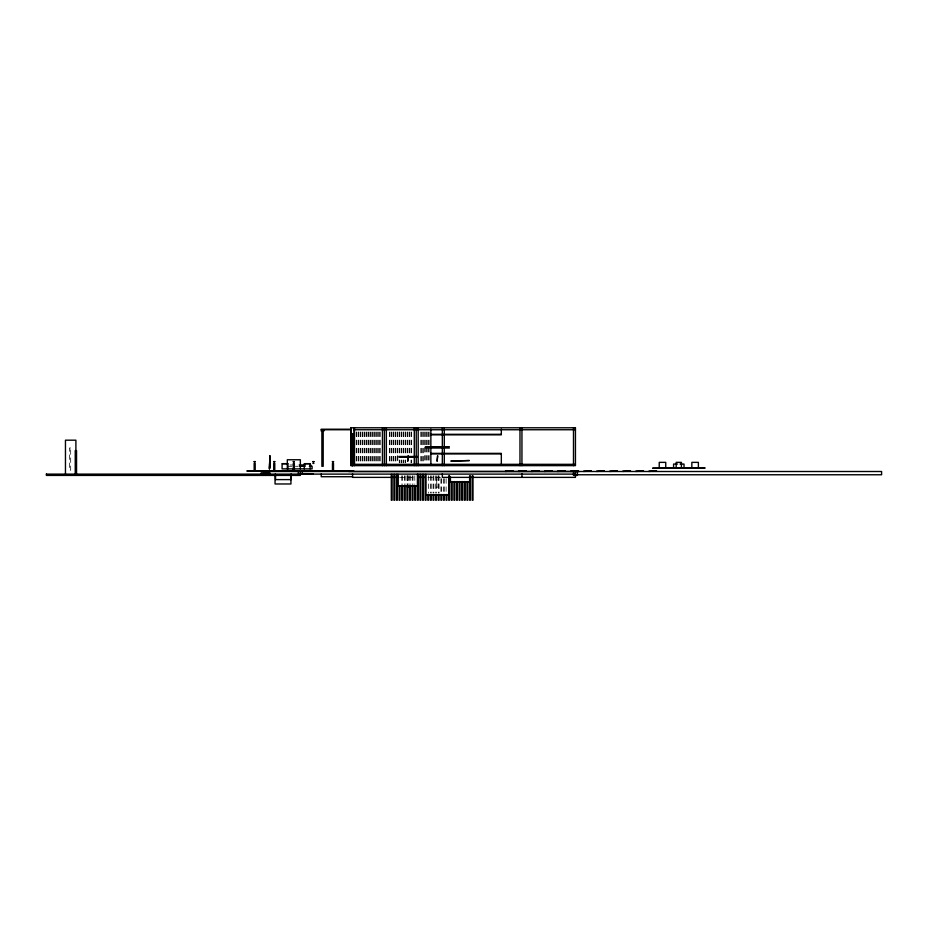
<?xml version="1.0" encoding="UTF-8"?>
<svg xmlns="http://www.w3.org/2000/svg" width="928" height="928" viewBox="0 0 928 928"><rect width="100%" height="100%" fill="white"/><g stroke="black" fill="none" stroke-linecap="round" stroke-linejoin="round"><path stroke-width="0.7" stroke-dasharray="4.64 3.48" d="M290 464.974L298.317 464.974M287.309 466.285L298.329 466.285M400.316 477.375L414.793 477.375M427.82 477.375L440.846 477.375M446.124 478.686L446.124 493.035M444.292 478.686L444.292 493.035M443.514 478.686L443.514 493.035M441.682 478.686L441.682 493.035M440.904 478.686L440.904 493.035M439.072 475.809L439.072 493.035M438.294 475.809L438.294 493.035M438.028 475.774L438.028 487.165L436.728 487.165L436.728 475.774M436.462 475.809L436.462 493.035M435.684 475.809L435.684 493.035M433.852 475.809L433.852 493.035M433.074 475.809L433.074 493.035M431.242 475.809L431.242 493.035M430.464 475.809L430.464 493.035M429.154 431.996L429.154 446.008M429.154 447.412L429.154 462.828M428.632 431.996L428.632 446.008M428.632 447.412L428.632 462.828M428.632 475.809L428.632 493.035M427.193 431.996L427.193 446.008M427.193 447.412L427.193 462.828M426.671 431.996L426.671 446.008M426.671 447.412L426.671 462.828M425.244 431.996L425.244 446.008M425.244 447.412L425.244 462.828M424.722 431.996L424.722 446.008M424.722 447.412L424.722 462.828M423.284 431.996L423.284 462.828M422.762 431.996L422.762 462.828M421.324 431.996L421.324 462.828M420.802 431.996L420.802 462.828M414.804 475.809L414.804 484.428M412.972 475.809L412.972 484.428M412.194 475.809L412.194 484.428M411.533 431.996L411.533 454.418M411.533 460.021L411.533 462.828M411.011 431.996L411.011 454.418M411.011 460.021L411.011 462.828M410.362 475.809L410.362 484.428M409.584 431.996L409.584 454.418M409.584 475.809L409.584 484.428M409.062 431.996L409.062 453.015M408.668 475.774L408.668 484.312M407.752 475.809L407.752 484.428M407.624 431.996L407.624 453.015M407.369 475.774L407.369 484.312M407.102 431.996L407.102 453.015M406.974 475.809L406.974 484.428M405.664 431.996L405.664 454.418M405.664 460.021L405.664 462.828M405.142 431.996L405.142 454.418M405.142 460.021L405.142 462.828M405.142 475.809L405.142 484.428M404.364 475.809L404.364 484.428M403.703 431.996L403.703 454.418M403.703 460.021L403.703 462.828M403.181 431.996L403.181 454.418M403.181 460.021L403.181 462.828M402.532 475.809L402.532 484.428M401.754 431.996L401.754 454.418M401.754 460.021L401.754 462.828M401.754 475.809L401.754 484.428M401.232 431.996L401.232 454.418M401.232 460.021L401.232 462.828M399.794 431.996L399.794 454.418M399.794 460.021L399.794 462.828M399.272 431.996L399.272 454.418M399.272 460.021L399.272 462.828M397.834 431.996L397.834 454.418M397.834 455.822L397.834 462.828M397.312 431.996L397.312 454.418M397.312 455.822L397.312 462.828M395.873 431.996L395.873 462.828M395.351 431.996L395.351 462.828M393.924 431.996L393.924 462.828M393.402 431.996L393.402 462.828M391.964 431.996L391.964 462.828M391.442 431.996L391.442 462.828M390.004 431.996L390.004 462.828M389.482 431.996L389.482 462.828M380.213 431.996L380.213 462.828M379.691 431.996L379.691 462.828M378.264 431.996L378.264 462.828M377.742 431.996L377.742 462.828M376.304 431.996L376.304 462.828M375.782 431.996L375.782 462.828M374.344 431.996L374.344 462.828M373.822 431.996L373.822 462.828M372.383 431.996L372.383 462.828M371.861 431.996L371.861 462.828M370.434 431.996L370.434 462.828M369.912 431.996L369.912 462.828M368.474 431.996L368.474 462.828M367.952 431.996L367.952 462.828M366.514 431.996L366.514 462.828M365.992 431.996L365.992 462.828M364.553 431.996L364.553 462.828M364.031 431.996L364.031 462.828M362.604 431.996L362.604 462.828M362.082 431.996L362.082 462.828M360.644 431.996L360.644 462.828M360.122 431.996L360.122 462.828M358.684 431.996L358.684 462.828M358.162 431.996L358.162 462.828M356.723 431.996L356.723 462.828M356.201 431.996L356.201 462.828M70.679 448.015L69.368 448.015L69.368 470.194L70.679 470.194L70.679 448.015"/><path stroke-width="1.39" d="M351.132 429.223L321.239 429.223L321.239 431.044L323.849 431.044L323.849 429.745M321.239 429.745L351.132 429.745M353.997 429.745L575.441 429.745M351.051 434.316L354.055 434.316M430.859 434.316L501.329 434.316M352.222 434.838L352.884 434.838M430.859 434.838L501.329 434.838L501.329 429.096M425.372 446.704L449.384 446.704M425.372 448.015L449.384 448.015M430.859 453.363L501.329 453.363L501.329 464.325M430.859 453.885L501.329 453.885M254.086 461.587L255.27 461.587M273.667 461.587L274.839 461.587M293.236 461.587L294.42 461.587M312.817 461.587L313.989 461.587M332.386 461.587L333.57 461.587M254.086 461.842L255.27 461.842M273.667 461.842L274.839 461.842M293.236 461.842L294.42 461.842M312.817 461.842L313.989 461.842M332.386 461.842L333.57 461.842M312.887 463.408L313.919 463.408M677.498 464.07L673.577 464.07L673.577 467.979M680.108 464.07L684.017 464.07L684.017 467.979M352.559 464.325L575.441 464.325M299.698 464.974L305.242 464.974M352.222 465.114L352.884 465.114M299.698 466.285L305.242 466.285M309.349 466.285L312.098 466.285L312.098 468.895L282.089 468.895L282.089 463.675L287.958 463.675L287.958 468.895M299.64 471.378L246.848 470.983L353.858 470.983L301.89 471.378M269.039 471.505L299.489 471.505M269.503 472.155L263.819 472.155L263.819 472.804M269.909 472.804L261.209 472.804L261.209 473.848L269.909 473.848M300.359 473.848L313.409 473.848M46.4 474.115L575.441 474.115M352.559 476.725L321.239 476.725L321.239 473.988M398.866 477.375L352.559 477.375L352.559 473.848M417.681 477.375L424.92 477.375M407.369 487.165L408.668 487.165M425.639 494.995L449.129 494.995M698.378 467.979L698.378 462.364L691.847 462.364L691.847 467.979M681.407 467.979L681.407 462.364L676.187 462.364L676.187 467.979M665.747 467.979L665.747 462.364L659.228 462.364L659.228 467.979M579.362 471.505L348.638 471.505M577.402 471.505L577.402 475.414L573.492 475.414L573.492 471.505M575.441 471.505L575.441 474.765L881.6 474.765L881.6 471.505L300.359 471.505L300.359 475.414L46.4 475.414L46.4 473.988M575.441 475.032L575.441 477.375L442.331 477.375L442.331 473.848M573.492 427.785L573.492 465.636M521.942 427.785L521.942 465.636M521.942 473.848L521.942 477.375M519.982 427.785L519.982 465.636M473.002 475.809L473.002 500.215L472.224 500.215L472.224 475.809M470.392 475.809L470.392 500.215L469.614 500.215L469.614 475.809M470.009 476.725L470.009 481.945L450.428 481.945L450.428 476.725M467.782 481.551L467.782 500.215L467.004 500.215L467.004 481.551M465.172 481.551L465.172 500.215L464.394 500.215L464.394 481.551M462.562 481.551L462.562 500.215L461.784 500.215L461.784 481.551M459.952 481.551L459.952 500.215L459.174 500.215L459.174 481.551M457.342 481.551L457.342 500.215L456.564 500.215L456.564 481.551M454.732 481.551L454.732 500.215L453.954 500.215L453.954 481.551M452.122 481.551L452.122 500.215L451.344 500.215L451.344 481.551M449.512 475.809L449.512 500.215L448.734 500.215L448.734 475.809M446.902 494.473L446.902 500.215L446.124 500.215L446.124 494.473M444.292 427.785L444.292 465.636M444.292 494.473L444.292 500.215L443.514 500.215L443.514 494.473M442.331 427.785L442.331 465.636M441.682 494.473L441.682 500.215L440.904 500.215L440.904 494.473M439.072 494.473L439.072 500.215L438.294 500.215L438.294 494.473M436.462 494.473L436.462 500.215L435.684 500.215L435.684 494.473M433.852 494.473L433.852 500.215L433.074 500.215L433.074 494.473M431.242 494.473L431.242 500.215L430.464 500.215L430.464 494.473M430.859 429.096L430.859 464.325M428.632 494.473L428.632 500.215L427.854 500.215L427.854 494.473M426.022 474.37L426.022 500.215L425.244 500.215L425.244 474.37M423.412 474.37L423.412 500.215L422.634 500.215L422.634 474.37M420.802 474.37L420.802 500.215L420.024 500.215L420.024 474.37M418.192 427.785L418.192 465.636M418.192 474.37L418.192 500.215L417.414 500.215L417.414 474.37M417.809 474.37L417.809 485.854L398.228 485.854L398.228 474.37M416.231 427.785L416.231 465.636M415.582 485.854L415.582 500.215L414.804 500.215L414.804 485.854M414.282 427.785L414.282 465.636M412.972 485.854L412.972 500.215L412.194 500.215L412.194 485.854M410.362 485.854L410.362 500.215L409.584 500.215L409.584 485.854M407.752 485.854L407.752 500.215L406.974 500.215L406.974 485.854M405.142 485.854L405.142 500.215L404.364 500.215L404.364 485.854M402.532 485.854L402.532 500.215L401.754 500.215L401.754 485.854M399.922 485.854L399.922 500.215L399.144 500.215L399.144 485.854M397.312 474.37L397.312 500.215L396.534 500.215L396.534 474.37M394.702 474.37L394.702 500.215L393.924 500.215L393.924 474.37M392.092 474.37L392.092 500.215L391.314 500.215L391.314 474.37M386.35 427.785L386.35 465.636M384.401 427.785L384.401 465.636M382.44 427.785L382.44 465.636M354.508 427.785L354.508 465.636M354.055 427.785L354.055 464.325M352.814 434.316L352.814 465.636M352.686 434.838L352.686 465.114M352.559 434.072L352.559 465.636M352.292 434.316L352.292 465.636M351.051 427.785L351.051 465.636M333.5 471.238L333.5 463.408L332.456 463.408L332.456 471.238M323.188 429.745L323.188 466.285L321.888 466.285L321.888 429.745M310.799 464.974L310.799 466.285M310.138 468.895L310.138 463.675L304.268 463.675L304.268 468.895M309.882 463.675L304.523 463.675M302.308 470.856L302.308 474.115M300.359 468.895L300.359 459.754L287.309 459.754L287.309 468.895M298.398 470.856L298.398 474.115M294.35 471.238L294.35 463.408L293.306 463.408L293.306 471.238M291.23 474.208L291.23 479.602L275.546 479.602L275.546 474.208M290.94 474.278L290.94 483.975L275.048 483.975L275.048 474.278M287.692 463.675L282.344 463.675M274.781 471.238L274.781 463.408L273.725 463.408L273.725 471.238M269.039 470.983L269.039 474.115M255.2 471.238L255.2 463.408L254.156 463.408L254.156 471.238M76.548 474.115L76.548 450.625L75.238 450.625L75.238 474.115M76.154 450.625L76.154 455.845L75.632 450.625M75.899 474.115L75.899 440.185L65.459 440.185L65.459 474.115M575.441 427.785L350.923 427.785L350.923 465.636L575.441 465.636L575.441 427.785M269.944 455.845L269.422 468.895L269.944 455.845M408.274 455.845L407.752 461.065L408.274 455.845M437.633 455.845L437.111 461.065L437.633 455.845M269.77 456.495L269.607 468.246L269.77 456.495M417.148 456.495L398.878 456.495L398.878 457.144L417.148 457.144L417.148 456.495M469.348 460.543L451.078 461.065L469.348 460.543M704.897 467.979L652.697 468.246L704.897 467.979M513.068 471.111L505.238 471.378L513.068 471.111M526.118 471.111L518.288 471.378L526.118 471.111M539.168 471.111L531.338 471.378L539.168 471.111M552.218 471.111L544.388 471.378L552.218 471.111M565.268 471.111L557.438 471.378L565.268 471.111M578.318 471.111L570.488 471.378L578.318 471.111M591.368 471.111L583.538 471.378L591.368 471.111M604.418 471.111L596.588 471.378L604.418 471.111M617.468 471.111L609.638 471.378L617.468 471.111M630.518 471.111L622.688 471.378L630.518 471.111M643.568 471.111L635.738 471.378L643.568 471.111M656.618 471.111L648.788 471.378L656.618 471.111"/></g></svg>
